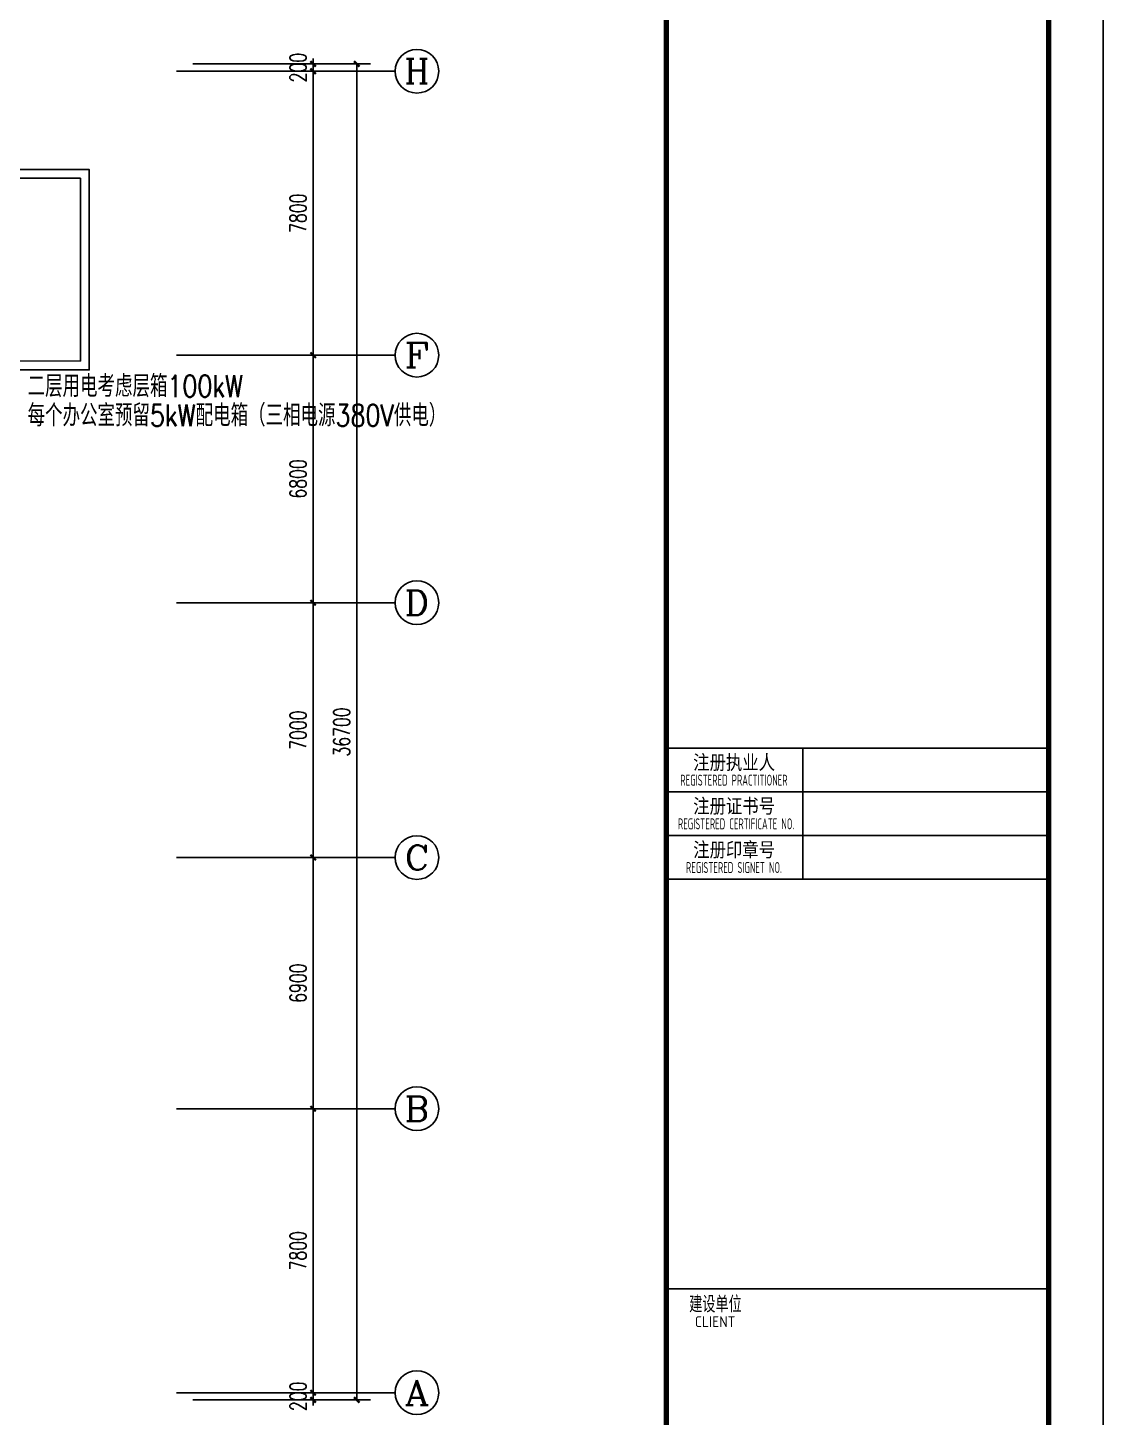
# Model space of a CAD drawing. Extents: x 1398449 to 2142961, y 256969 to 1032940.
# Drawn here: x 1658405 to 1687939, y 693495 to 731663 of the extents above; entities that cross this region are included whole.
import ezdxf
from ezdxf.enums import TextEntityAlignment as Align

# ---------------------------------------------------------------- set-up
doc = ezdxf.new("R2010")
doc.units = 0
doc.header["$LTSCALE"] = 1500
doc.header["$PDSIZE"] = 50
for name, color, linetype in [('1-建筑底图', 8, 'Continuous'), ('AXIS_TEXT', 7, 'Continuous'), ('BTTK', 7, 'Continuous'), ('PUB_TITLE', 4, 'Continuous'), ('党校-主楼（一期）参照$0$PUB_TITLE', 7, 'Continuous')]:
    doc.layers.add(name, color=color, linetype=linetype)
doc.layers.add('D-计算', color=232, linetype='Continuous', plot=False)
doc.layers.add('yichutu', color=7, linetype='Continuous', true_color=0xffffff, plot=False)
doc.styles.add('_TCH_AXIS', font='COMPLEX', dxfattribs={"bigfont": 'GBCBIG'})
doc.styles.add('_TCH_DIM_T3', font='SIMPLEX', dxfattribs={"width": 0.705882, "bigfont": 'GBCBIG'})
doc.styles.add('_TEL_DIM', font='SIMPLEX', dxfattribs={"width": 0.8, "height": 3.5, "bigfont": 'HZTXT'})
doc.styles.add('COMPLEX', font='COMPLEX')
doc.styles.add('HZ(TK)', font='geniso.shx', dxfattribs={"width": 0.9, "bigfont": 'hztxt.shx'})
doc.styles.get("Standard").update_dxf_attribs({"font": 'gbeitc.shx', "bigfont": 'gbcbig.shx'})
doc.linetypes.add('JIEDI', pattern='A,1.25,-0.25,0.25,-0.25,0.625,["/",Standard,S=0.6,R=0,X=0,Y=-0.3],0.625,-0.25,0.25,-0.25', length=4)
doc.dimstyles.new('_TCH_ARCH&&150', dxfattribs={"dimtxt": 446.25, "dimasz": 150, "dimexe": 375, "dimexo": 450, "dimgap": 189.375, "dimtad": 1, "dimdec": 0, "dimzin": 0, "dimdsep": 46, "dimtxsty": '_TCH_DIM_T3', "dimblk": 'ARCHTICK', "dimcen": 0.09, "dimclrt": 7, "dimazin": 2, "dimtfac": 1, "dimtdec": 0, "dimtix": 1, "dimtmove": 2, "dimatfit": 3, "dimfxl": 1, "dimtolj": 1, "dimtzin": 0, "dimarcsym": 0})

# ---------------------------------------------------------------- blocks, each defined once
blk = doc.blocks.new('_ArchTick')
at = {"color": 0, "linetype": 'ByBlock', "const_width": 0.4}
blk.add_lwpolyline([(-0.5, -0.5), (0.5, 0.5)], dxfattribs=at)
blk = doc.blocks.new('*D112')
at = {"layer": '1-建筑底图', "color": 0, "lineweight": -2, "transparency": 16777216}
for p, q in [((1662941, 730669), (1667816, 730669)), ((1667441, 693969), (1667441, 730669)), ((1662941, 693969), (1667816, 693969))]:
    blk.add_line(p, q, dxfattribs=at)
at = {"layer": 'Defpoints', "color": 0}
for p in [(1662491, 730669), (1667441, 730669), (1662491, 693969)]:
    blk.add_point(p, dxfattribs=at)
at = {"layer": '1-建筑底图', "color": 0, "lineweight": -2, "transparency": 16777216, "xscale": 150, "yscale": 150, "zscale": 150}
for p, rotation in [((1667441, 730669), 90), ((1667441, 693969), 270)]:
    blk.add_blockref('_ArchTick', p, dxfattribs=dict(at, rotation=rotation))
at = {"layer": '1-建筑底图', "color": 7, "transparency": 16777216, "insert": (1667028, 712319), "char_height": 446.2, "attachment_point": 5, "rotation": 90, "style": '_TCH_DIM_T3'}
blk.add_mtext('\\A1;36700', dxfattribs=at)
blk = doc.blocks.new('*D113')
at = {"layer": '1-建筑底图', "color": 0, "lineweight": -2, "transparency": 16777216}
for p, q in [((1666241, 694169), (1666241, 694319)), ((1662941, 694169), (1666616, 694169)), ((1662941, 693969), (1666616, 693969)), ((1666241, 693969), (1666241, 694169)), ((1666241, 693969), (1666241, 693819))]:
    blk.add_line(p, q, dxfattribs=at)
at = {"layer": 'Defpoints', "color": 0}
for p in [(1662491, 694169), (1662491, 693969), (1666241, 694169)]:
    blk.add_point(p, dxfattribs=at)
at = {"layer": '1-建筑底图', "color": 0, "lineweight": -2, "transparency": 16777216, "xscale": 150, "yscale": 150, "zscale": 150}
for p, rotation in [((1666241, 694169), 270), ((1666241, 693969), 90)]:
    blk.add_blockref('_ArchTick', p, dxfattribs=dict(at, rotation=rotation))
at = {"layer": '1-建筑底图', "color": 7, "transparency": 16777216, "insert": (1665828, 694069), "char_height": 446.2, "attachment_point": 5, "rotation": 90, "style": '_TCH_DIM_T3'}
blk.add_mtext('\\A1;200', dxfattribs=at)
blk = doc.blocks.new('*D114')
at = {"layer": '1-建筑底图', "color": 0, "lineweight": -2, "transparency": 16777216}
for p, q in [((1662941, 701969), (1666616, 701969)), ((1666241, 694169), (1666241, 701969)), ((1662941, 694169), (1666616, 694169))]:
    blk.add_line(p, q, dxfattribs=at)
at = {"layer": 'Defpoints', "color": 0}
for p in [(1662491, 701969), (1666241, 701969), (1662491, 694169)]:
    blk.add_point(p, dxfattribs=at)
at = {"layer": '1-建筑底图', "color": 0, "lineweight": -2, "transparency": 16777216, "xscale": 150, "yscale": 150, "zscale": 150}
for p, rotation in [((1666241, 701969), 90), ((1666241, 694169), 270)]:
    blk.add_blockref('_ArchTick', p, dxfattribs=dict(at, rotation=rotation))
at = {"layer": '1-建筑底图', "color": 7, "transparency": 16777216, "insert": (1665828, 698069), "char_height": 446.2, "attachment_point": 5, "rotation": 90, "style": '_TCH_DIM_T3'}
blk.add_mtext('\\A1;7800', dxfattribs=at)
blk = doc.blocks.new('*D115')
at = {"layer": '1-建筑底图', "color": 0, "lineweight": -2, "transparency": 16777216}
for p, q in [((1662941, 708869), (1666616, 708869)), ((1666241, 701969), (1666241, 708869)), ((1662941, 701969), (1666616, 701969))]:
    blk.add_line(p, q, dxfattribs=at)
at = {"layer": 'Defpoints', "color": 0}
for p in [(1662491, 708869), (1666241, 708869), (1662491, 701969)]:
    blk.add_point(p, dxfattribs=at)
at = {"layer": '1-建筑底图', "color": 0, "lineweight": -2, "transparency": 16777216, "xscale": 150, "yscale": 150, "zscale": 150}
for p, rotation in [((1666241, 708869), 90), ((1666241, 701969), 270)]:
    blk.add_blockref('_ArchTick', p, dxfattribs=dict(at, rotation=rotation))
at = {"layer": '1-建筑底图', "color": 7, "transparency": 16777216, "insert": (1665828, 705419), "char_height": 446.2, "attachment_point": 5, "rotation": 90, "style": '_TCH_DIM_T3'}
blk.add_mtext('\\A1;6900', dxfattribs=at)
blk = doc.blocks.new('*D116')
at = {"layer": '1-建筑底图', "color": 0, "lineweight": -2, "transparency": 16777216}
for p, q in [((1662941, 715869), (1666616, 715869)), ((1666241, 708869), (1666241, 715869)), ((1662941, 708869), (1666616, 708869))]:
    blk.add_line(p, q, dxfattribs=at)
at = {"layer": 'Defpoints', "color": 0}
for p in [(1662491, 715869), (1666241, 715869), (1662491, 708869)]:
    blk.add_point(p, dxfattribs=at)
at = {"layer": '1-建筑底图', "color": 0, "lineweight": -2, "transparency": 16777216, "xscale": 150, "yscale": 150, "zscale": 150}
for p, rotation in [((1666241, 715869), 90), ((1666241, 708869), 270)]:
    blk.add_blockref('_ArchTick', p, dxfattribs=dict(at, rotation=rotation))
at = {"layer": '1-建筑底图', "color": 7, "transparency": 16777216, "insert": (1665828, 712369), "char_height": 446.2, "attachment_point": 5, "rotation": 90, "style": '_TCH_DIM_T3'}
blk.add_mtext('\\A1;7000', dxfattribs=at)
blk = doc.blocks.new('*D117')
at = {"layer": '1-建筑底图', "color": 0, "lineweight": -2, "transparency": 16777216}
for p, q in [((1662941, 722669), (1666616, 722669)), ((1666241, 715869), (1666241, 722669)), ((1662941, 715869), (1666616, 715869))]:
    blk.add_line(p, q, dxfattribs=at)
at = {"layer": 'Defpoints', "color": 0}
for p in [(1662491, 722669), (1666241, 722669), (1662491, 715869)]:
    blk.add_point(p, dxfattribs=at)
at = {"layer": '1-建筑底图', "color": 0, "lineweight": -2, "transparency": 16777216, "xscale": 150, "yscale": 150, "zscale": 150}
for p, rotation in [((1666241, 722669), 90), ((1666241, 715869), 270)]:
    blk.add_blockref('_ArchTick', p, dxfattribs=dict(at, rotation=rotation))
at = {"layer": '1-建筑底图', "color": 7, "transparency": 16777216, "insert": (1665828, 719269), "char_height": 446.2, "attachment_point": 5, "rotation": 90, "style": '_TCH_DIM_T3'}
blk.add_mtext('\\A1;6800', dxfattribs=at)
blk = doc.blocks.new('*D118')
at = {"layer": '1-建筑底图', "color": 0, "lineweight": -2, "transparency": 16777216}
for p, q in [((1662941, 730469), (1666616, 730469)), ((1666241, 722669), (1666241, 730469)), ((1662941, 722669), (1666616, 722669))]:
    blk.add_line(p, q, dxfattribs=at)
at = {"layer": 'Defpoints', "color": 0}
for p in [(1662491, 730469), (1666241, 730469), (1662491, 722669)]:
    blk.add_point(p, dxfattribs=at)
at = {"layer": '1-建筑底图', "color": 0, "lineweight": -2, "transparency": 16777216, "xscale": 150, "yscale": 150, "zscale": 150}
for p, rotation in [((1666241, 730469), 90), ((1666241, 722669), 270)]:
    blk.add_blockref('_ArchTick', p, dxfattribs=dict(at, rotation=rotation))
at = {"layer": '1-建筑底图', "color": 7, "transparency": 16777216, "insert": (1665828, 726569), "char_height": 446.2, "attachment_point": 5, "rotation": 90, "style": '_TCH_DIM_T3'}
blk.add_mtext('\\A1;7800', dxfattribs=at)
blk = doc.blocks.new('*D119')
at = {"layer": '1-建筑底图', "color": 0, "lineweight": -2, "transparency": 16777216}
for p, q in [((1662941, 730669), (1666616, 730669)), ((1666241, 730669), (1666241, 730819)), ((1666241, 730469), (1666241, 730669)), ((1662941, 730469), (1666616, 730469)), ((1666241, 730469), (1666241, 730319))]:
    blk.add_line(p, q, dxfattribs=at)
at = {"layer": 'Defpoints', "color": 0}
for p in [(1662491, 730669), (1666241, 730669), (1662491, 730469)]:
    blk.add_point(p, dxfattribs=at)
at = {"layer": '1-建筑底图', "color": 0, "lineweight": -2, "transparency": 16777216, "xscale": 150, "yscale": 150, "zscale": 150}
for p, rotation in [((1666241, 730669), 270), ((1666241, 730469), 90)]:
    blk.add_blockref('_ArchTick', p, dxfattribs=dict(at, rotation=rotation))
at = {"layer": '1-建筑底图', "color": 7, "transparency": 16777216, "insert": (1665828, 730569), "char_height": 446.2, "attachment_point": 5, "rotation": 90, "style": '_TCH_DIM_T3'}
blk.add_mtext('\\A1;200', dxfattribs=at)
blk = doc.blocks.new('_AXISO')
blk.add_circle((0, 0), 0.5)
at = {"layer": 'AXIS_TEXT', "style": 'COMPLEX', "width": 1.041667}
blk.add_attdef('A', text='', height=0.56, dxfattribs=at).set_placement((-0.25, -0.28), (0.25, -0.28), align=Align.FIT)
blk = doc.blocks.new('vhtemplate_2020年新竖式图框_A1_1_2', base_point=(-420.5, 0))
at = {"layer": 'BTTK'}
for p, q in [((831, 321.01), (761, 321.01)), ((786, 321.01), (786, 297.01)), ((831, 313.01), (761, 313.01)), ((831, 305.01), (761, 305.01)), ((831, 305.01), (761, 305.01)), ((786, 305.01), (786, 297.01)), ((831, 297.01), (761, 297.01)), ((831, 222), (761, 222))]:
    blk.add_line(p, q, dxfattribs=at)
at = {"layer": 'PUB_TITLE', "color": 7}
blk.add_lwpolyline([(-420.5, 594), (841, 594), (841, 0), (-420.5, 0)], close=True, dxfattribs=at)
at = {"layer": 'PUB_TITLE', "const_width": 1}
blk.add_lwpolyline([(-395.5, 10), (831, 10), (831, 584), (-395.5, 584)], close=True, dxfattribs=at)
blk.add_lwpolyline([(761, 10), (761, 584)], dxfattribs=at)
at = {"layer": 'BTTK', "style": 'HZ(TK)'}
for s, height, p in [('注册执业人', 3, (773.42, 318.32)), ('注册证书号', 3, (773.42, 310.32)), ('注册印章号', 3, (773.42, 302.32)), ('CLIENT', 2, (769.95, 215.99))]:
    blk.add_text(s, height=height, dxfattribs=at).set_placement(p, align=Align.MIDDLE_CENTER)
for s, height, width, p in [('REGISTERED PRACTITIONER', 2, 0.65, (773.39, 315.16)), ('REGISTERED CERTIFICATE NO.', 2, 0.65, (773.78, 307.16)), ('REGISTERED SIGNET NO.', 2, 0.65, (773.39, 299.16)), ('建设单位', 3, 0.8, (770.01, 219.17))]:
    blk.add_text(s, height=height, dxfattribs=dict(at, width=width)).set_placement(p, align=Align.MIDDLE_CENTER)
at = {"layer": 'BTTK', "color": 4, "style": 'HZ(TK)', "width": 0.9}
for tag, p in [('合作单位', (796, 511.5)), ('建设单位', (796, 209.5)), ('工程名称', (796, 176.5)), ('子项名称', (806, 160)), ('图纸名称', (796, 141))]:
    blk.add_attdef(tag, text='', height=3.5, dxfattribs=at).set_placement(p, align=Align.MIDDLE_CENTER)
for tag, p in [('注册证书号', (808.5, 309.01)), ('注册印章号', (808.5, 301.01)), ('设计号', (806, 193)), ('图别', (789.75, 34)), ('图号', (822.25, 34)), ('版本号', (789.75, 26)), ('日期', (822.25, 26))]:
    blk.add_attdef(tag, text='', height=3.5, dxfattribs=at).set_placement(p, align=Align.MIDDLE)
blk = doc.blocks.new('yct-1261-594-189225-89100-150-1004.0')
at = {"layer": 'yichutu', "color": 7, "true_color": 0xffffff}
blk.add_lwpolyline([(0, 0), (0, 89100), (189225, 89100), (189225, 0)], close=True, dxfattribs=at)
blk = doc.blocks.new('1-二层建筑底图')
at = {"layer": '1-建筑底图'}
for p, q in [((1662491, 730469.3), (1668491, 730469.3)), ((1662491, 722669.3), (1668491, 722669.3)), ((1662491, 715869.3), (1668491, 715869.3)), ((1662491, 708869.3), (1668491, 708869.3)), ((1662491, 701969.3), (1668491, 701969.3)), ((1662491, 694169.3), (1668491, 694169.3))]:
    blk.add_line(p, q, dxfattribs=at)
for points in [[(1658091, 727769.3), (1660091, 727769.3), (1660091, 722264.2), (1658091, 722269.3)], [(1658091, 727529.3), (1659851, 727529.3), (1659851, 722504.8), (1658091.6, 722509.3)]]:
    blk.add_lwpolyline(points, dxfattribs=at)
ref = blk.add_blockref('_AXISO', (1669091, 730469.3), dxfattribs=dict(at, xscale=1200, yscale=1200, zscale=1200))
ref.add_attrib('A', 'H', dxfattribs={"layer": 'AXIS_TEXT', "height": 678.8, "style": '_TCH_AXIS', "width": 1.05}).set_placement((1668751.6, 730129.9), (1669430.4, 730129.9), align=Align.FIT)
ref = blk.add_blockref('_AXISO', (1669091, 722669.3), dxfattribs=dict(at, xscale=1200, yscale=1200, zscale=1200))
ref.add_attrib('A', 'F', dxfattribs={"layer": 'AXIS_TEXT', "height": 678.8, "style": '_TCH_AXIS', "width": 1.3125}).set_placement((1668751.6, 722329.9), (1669430.4, 722329.9), align=Align.FIT)
ref = blk.add_blockref('_AXISO', (1669091, 715869.3), dxfattribs=dict(at, xscale=1200, yscale=1200, zscale=1200))
ref.add_attrib('A', 'D', dxfattribs={"layer": 'AXIS_TEXT', "height": 678.8, "style": '_TCH_AXIS', "width": 1.235294}).set_placement((1668751.6, 715529.9), (1669430.4, 715529.9), align=Align.FIT)
ref = blk.add_blockref('_AXISO', (1669091, 708869.3), dxfattribs=dict(at, xscale=1200, yscale=1200, zscale=1200))
ref.add_attrib('A', 'C', dxfattribs={"layer": 'AXIS_TEXT', "height": 678.8, "style": '_TCH_AXIS', "width": 1.4}).set_placement((1668751.6, 708529.9), (1669430.4, 708529.9), align=Align.FIT)
ref = blk.add_blockref('_AXISO', (1669091, 701969.3), dxfattribs=dict(at, xscale=1200, yscale=1200, zscale=1200))
ref.add_attrib('A', 'B', dxfattribs={"layer": 'AXIS_TEXT', "height": 678.8, "style": '_TCH_AXIS', "width": 1.235294}).set_placement((1668751.6, 701629.9), (1669430.4, 701629.9), align=Align.FIT)
ref = blk.add_blockref('_AXISO', (1669091, 694169.3), dxfattribs=dict(at, xscale=1200, yscale=1200, zscale=1200))
ref.add_attrib('A', 'A', dxfattribs={"layer": 'AXIS_TEXT', "height": 678.8, "style": '_TCH_AXIS', "width": 1.166667}).set_placement((1668751.6, 693829.9), (1669430.4, 693829.9), align=Align.FIT)
for p1, p2, distance, picture, middle in [((1662491, 730469.3), (1662491, 730669.3), -3750, '*D119', (1665828.5, 730569.3)), ((1662491, 693969.3), (1662491, 730669.3), -4950, '*D112', (1667028.5, 712319.3)), ((1662491, 722669.3), (1662491, 730469.3), -3750, '*D118', (1665828.5, 726569.3)), ((1662491, 715869.3), (1662491, 722669.3), -3750, '*D117', (1665828.5, 719269.3)), ((1662491, 708869.3), (1662491, 715869.3), -3750, '*D116', (1665828.5, 712369.3)), ((1662491, 701969.3), (1662491, 708869.3), -3750, '*D115', (1665828.5, 705419.3)), ((1662491, 694169.3), (1662491, 701969.3), -3750, '*D114', (1665828.5, 698069.3)), ((1662491, 693969.3), (1662491, 694169.3), -3750, '*D113', (1665828.5, 694069.3))]:
    dim = blk.add_aligned_dim(p1=p1, p2=p2, distance=distance, dimstyle='_TCH_ARCH&&150', dxfattribs=at)
    dim.commit()
    dim.dimension.update_dxf_attribs({"geometry": picture, "text_midpoint": middle})

msp = doc.modelspace()

# ---------------------------------------------------------------- linework, layer by layer
at = {"layer": '党校-主楼（一期）参照$0$PUB_TITLE'}
msp.add_lwpolyline([(1498789.3, 663721.2), (1687939.3, 663721.2), (1687939.3, 752821.2), (1498789.3, 752821.2)], close=True, dxfattribs=at)
at = {"layer": '党校-主楼（一期）参照$0$PUB_TITLE', "const_width": 150}
msp.add_lwpolyline([(1502539.3, 665221.2), (1686439.3, 665221.2), (1686439.3, 751321.2), (1502539.3, 751321.2)], close=True, dxfattribs=at)

# ---------------------------------------------------------------- block references
at = {"xscale": 150, "yscale": 150, "zscale": 150}
msp.add_blockref('vhtemplate_2020年新竖式图框_A1_1_2', (1498714.3, 663721.2), dxfattribs=at)
at = {"layer": '1-建筑底图', "linetype": 'JIEDI'}
msp.add_blockref('1-二层建筑底图', (0, 0), dxfattribs=at)
at = {"layer": 'yichutu'}
msp.add_blockref('yct-1261-594-189225-89100-150-1004.0', (1498714.3, 663721.2), dxfattribs=at)

# ---------------------------------------------------------------- texts
at = {"layer": 'D-计算', "style": '_TEL_DIM', "width": 0.8}
for s, p in [('二层用电考虑层箱100kW', (1658400.1, 721519.4)), ('每个办公室预留5kW配电箱（三相电源380V供电）', (1658400.1, 720715.3))]:
    msp.add_text(s, height=600, dxfattribs=at).set_placement(p)

doc.saveas('drawing.dxf')
